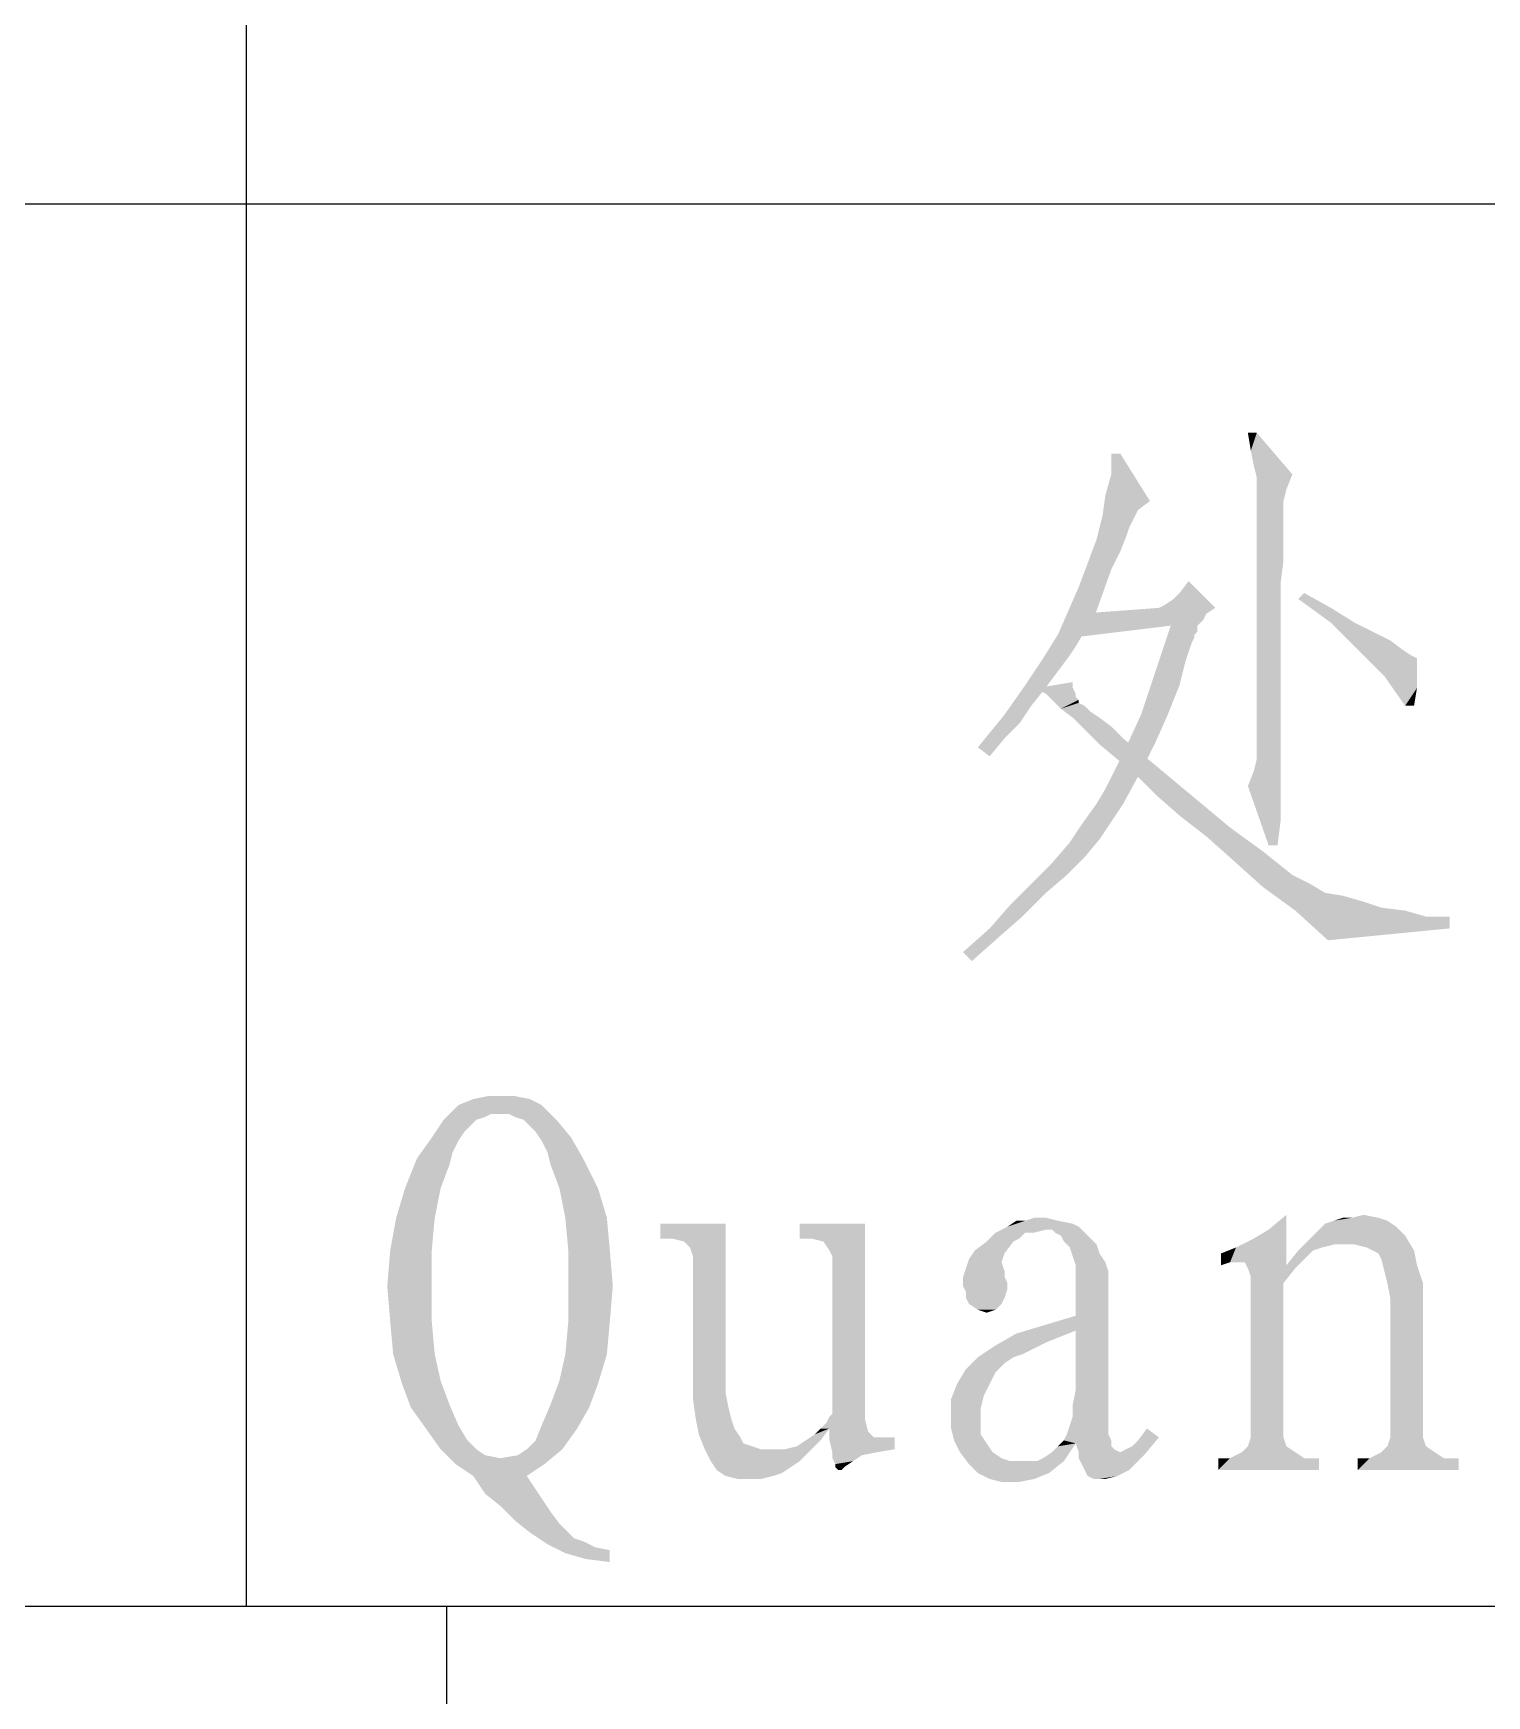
# Model space of a CAD drawing. Header units: millimetres. Extents: x 336 to 634, y 189 to 399.
# Drawn here: x 467.48 to 474.74, y 228.73 to 237.03 of the extents above; entities that cross this region are included whole.
import ezdxf

# ---------------------------------------------------------------- set-up
doc = ezdxf.new("R2010")
doc.units = ezdxf.units.MM

msp = doc.modelspace()

# ---------------------------------------------------------------- linework, layer by layer
at = {"color": 7, "linetype": 'Continuous'}
for p, q in [((468.54993, 229.17685), (468.54993, 255.17685)), ((448.54993, 236.17685), (628.54993, 236.17685)), ((448.54993, 229.17685), (628.54993, 229.17685)), ((469.54993, 194.17685), (469.54993, 229.17685))]:
    msp.add_line(p, q, dxfattribs=at)
for points in [[(473.5928, 235.0348), (473.56317, 234.94591), (473.54835, 235.0348)], [(473.57798, 234.87184), (473.56317, 234.94591), (473.5928, 235.0348)], [(473.57798, 234.87184), (473.5928, 235.0348), (473.77057, 234.8274)], [(472.83724, 234.72369), (472.86687, 234.8274), (472.91131, 234.9311)], [(472.83724, 234.72369), (472.91131, 234.9311), (473.05946, 234.69406)], [(472.91131, 234.9311), (472.86687, 234.8274), (472.86687, 234.9311)], [(473.77057, 234.8274), (473.5928, 234.81258), (473.57798, 234.87184)], [(473.5928, 234.78295), (473.5928, 234.81258), (473.77057, 234.8274)], [(473.5928, 234.75332), (473.5928, 234.78295), (473.77057, 234.8274)], [(473.5928, 234.75332), (473.77057, 234.8274), (473.74094, 234.75332)], [(473.05946, 234.69406), (472.82243, 234.61999), (472.83724, 234.72369)], [(473.05946, 234.69406), (473.0002, 234.64962), (472.82243, 234.61999)], [(473.74094, 234.75332), (473.5928, 234.70888), (473.5928, 234.75332)], [(473.5928, 234.70888), (473.74094, 234.75332), (473.72613, 234.69406)], [(473.72613, 234.69406), (473.5928, 234.64962), (473.5928, 234.70888)], [(473.72613, 234.69406), (473.72613, 234.67925), (473.5928, 234.64962)], [(472.97057, 234.59036), (472.7928, 234.50147), (472.82243, 234.61999)], [(472.82243, 234.61999), (473.0002, 234.64962), (472.97057, 234.59036)], [(473.5928, 234.64962), (473.72613, 234.67925), (473.72613, 234.6348)], [(473.72613, 234.6348), (473.5928, 234.57554), (473.5928, 234.64962)], [(473.5928, 234.57554), (473.72613, 234.6348), (473.72613, 234.57554)], [(472.97057, 234.59036), (472.95576, 234.56073), (472.7928, 234.50147)], [(472.95576, 234.56073), (472.94094, 234.51628), (472.7928, 234.50147)], [(473.72613, 234.57554), (473.72613, 234.48665), (473.5928, 234.47184)], [(473.72613, 234.57554), (473.5928, 234.47184), (473.5928, 234.57554)], [(472.91131, 234.44221), (472.70391, 234.26443), (472.7928, 234.50147)], [(472.91131, 234.44221), (472.86687, 234.35332), (472.70391, 234.26443)], [(472.7928, 234.50147), (472.94094, 234.51628), (472.91131, 234.44221)], [(473.5928, 234.47184), (473.72613, 234.48665), (473.72613, 234.39777)], [(473.72613, 234.39777), (473.5928, 234.36814), (473.5928, 234.47184)], [(472.70391, 234.26443), (472.86687, 234.35332), (472.7928, 234.14591)], [(473.5928, 234.36814), (473.72613, 234.39777), (473.71131, 234.27925)], [(473.71131, 234.27925), (473.5928, 234.2348), (473.5928, 234.36814)], [(473.20761, 234.2348), (473.25205, 234.29406), (473.38539, 234.16073)], [(473.5928, 234.2348), (473.71131, 234.27925), (473.71131, 234.1311)], [(472.7928, 234.14591), (472.6002, 234.0274), (472.70391, 234.26443)], [(473.38539, 234.16073), (473.13354, 234.17554), (473.17798, 234.20517)], [(473.38539, 234.16073), (473.17798, 234.20517), (473.20761, 234.2348)], [(473.71131, 234.1311), (473.5928, 234.08665), (473.5928, 234.2348)], [(473.8002, 234.20517), (473.82983, 234.2348), (473.96317, 234.16073)], [(473.96317, 234.16073), (473.96317, 234.08665), (473.8002, 234.20517)], [(472.6002, 234.0274), (472.7928, 234.14591), (472.68909, 233.96814)], [(473.34094, 234.1311), (473.32613, 234.10147), (472.67428, 234.01258)], [(473.34094, 234.1311), (472.67428, 234.01258), (472.70391, 234.1311)], [(473.38539, 234.16073), (472.70391, 234.1311), (473.10391, 234.16073)], [(472.70391, 234.1311), (473.38539, 234.16073), (473.34094, 234.1311)], [(473.38539, 234.16073), (473.10391, 234.16073), (473.13354, 234.17554)], [(473.5928, 234.08665), (473.71131, 234.1311), (473.71131, 233.98295)], [(473.96317, 234.08665), (473.96317, 234.16073), (474.08168, 234.08665)], [(472.68909, 233.96814), (472.52613, 233.90888), (472.6002, 234.0274)], [(473.32613, 234.10147), (473.16317, 234.07184), (472.67428, 234.01258)], [(473.2965, 234.07184), (473.2965, 234.05703), (473.08909, 233.84962)], [(473.2965, 234.07184), (473.08909, 233.84962), (473.16317, 234.07184)], [(473.2965, 234.05703), (473.2965, 234.04221), (473.08909, 233.84962)], [(473.2965, 234.04221), (473.28168, 234.0274), (473.08909, 233.84962)], [(473.28168, 234.0274), (473.28168, 234.01258), (473.08909, 233.84962)], [(473.16317, 234.07184), (473.32613, 234.10147), (473.2965, 234.07184)], [(473.71131, 233.98295), (473.5928, 233.93851), (473.5928, 234.08665)], [(474.08168, 234.08665), (474.0965, 233.95332), (473.96317, 234.08665)], [(474.08168, 234.08665), (474.17057, 234.04221), (474.0965, 233.95332)], [(474.17057, 234.04221), (474.25946, 233.99777), (474.0965, 233.95332)], [(472.68909, 233.96814), (472.65946, 233.92369), (472.52613, 233.90888)], [(473.28168, 234.01258), (473.26687, 233.98295), (473.08909, 233.84962)], [(473.26687, 233.98295), (473.25205, 233.93851), (473.08909, 233.84962)], [(473.25205, 233.93851), (473.23724, 233.89406), (473.08909, 233.84962)], [(473.5928, 233.93851), (473.71131, 233.98295), (473.71131, 233.81999)], [(473.71131, 233.81999), (473.5928, 233.80517), (473.5928, 233.93851)], [(474.0965, 233.95332), (474.25946, 233.99777), (474.31872, 233.95332)], [(474.31872, 233.95332), (474.22983, 233.81999), (474.0965, 233.95332)], [(474.31872, 233.95332), (474.36317, 233.92369), (474.22983, 233.81999)], [(472.61502, 233.86443), (472.43724, 233.77554), (472.52613, 233.90888)], [(472.61502, 233.86443), (472.57057, 233.80517), (472.43724, 233.77554)], [(472.52613, 233.90888), (472.65946, 233.92369), (472.61502, 233.86443)], [(473.08909, 233.84962), (473.23724, 233.89406), (473.22243, 233.8348)], [(474.36317, 233.92369), (474.3928, 233.90888), (474.22983, 233.81999)], [(474.3928, 233.90888), (474.3928, 233.89406), (474.22983, 233.81999)], [(474.3928, 233.89406), (474.3928, 233.87925), (474.22983, 233.81999)], [(474.3928, 233.87925), (474.3928, 233.8348), (474.22983, 233.81999)], [(472.52613, 233.74591), (472.33354, 233.6274), (472.43724, 233.77554)], [(472.43724, 233.77554), (472.57057, 233.80517), (472.52613, 233.74591)], [(472.4965, 233.76073), (472.67428, 233.79036), (472.67428, 233.76073)], [(473.22243, 233.8348), (473.01502, 233.6274), (473.08909, 233.84962)], [(473.22243, 233.8348), (473.20761, 233.77554), (473.01502, 233.6274)], [(473.01502, 233.6274), (473.20761, 233.77554), (473.14835, 233.6274)], [(473.5928, 233.70147), (473.5928, 233.80517), (473.71131, 233.81999)], [(473.5928, 233.70147), (473.71131, 233.81999), (473.71131, 233.68666)], [(474.22983, 233.81999), (474.3928, 233.8348), (474.3928, 233.76073)], [(474.3928, 233.76073), (474.33354, 233.67184), (474.22983, 233.81999)], [(472.52613, 233.74591), (472.46687, 233.67184), (472.33354, 233.6274)], [(472.67428, 233.76073), (472.51131, 233.74591), (472.4965, 233.76073)], [(472.54094, 233.7311), (472.51131, 233.74591), (472.67428, 233.76073)], [(472.54094, 233.7311), (472.67428, 233.76073), (472.68909, 233.7311)], [(472.68909, 233.7311), (472.57057, 233.70147), (472.54094, 233.7311)], [(472.68909, 233.7311), (472.68909, 233.71628), (472.57057, 233.70147)], [(472.57057, 233.70147), (472.68909, 233.71628), (472.70391, 233.70147)], [(472.70391, 233.70147), (472.61502, 233.65703), (472.57057, 233.70147)], [(472.70391, 233.70147), (472.70391, 233.68666), (472.61502, 233.65703)], [(473.71131, 233.68666), (473.5928, 233.59777), (473.5928, 233.70147)], [(474.33354, 233.67184), (474.3928, 233.76073), (474.37798, 233.67184)], [(472.40761, 233.58295), (472.2002, 233.46443), (472.33354, 233.6274)], [(472.33354, 233.6274), (472.46687, 233.67184), (472.40761, 233.58295)], [(472.70391, 233.68666), (472.73354, 233.67184), (472.61502, 233.65703)], [(472.61502, 233.65703), (472.73354, 233.67184), (472.76317, 233.64221)], [(472.76317, 233.64221), (472.67428, 233.61258), (472.61502, 233.65703)], [(472.67428, 233.61258), (472.76317, 233.64221), (472.80761, 233.61258)], [(472.80761, 233.61258), (472.73354, 233.55332), (472.67428, 233.61258)], [(472.80761, 233.61258), (472.86687, 233.56814), (472.73354, 233.55332)], [(473.14835, 233.6274), (473.08909, 233.49406), (472.92613, 233.4348)], [(473.14835, 233.6274), (472.92613, 233.4348), (473.01502, 233.6274)], [(473.5928, 233.59777), (473.71131, 233.68666), (473.71131, 233.56814)], [(472.40761, 233.58295), (472.33354, 233.50888), (472.2002, 233.46443)], [(472.73354, 233.55332), (472.86687, 233.56814), (472.92613, 233.50888)], [(472.92613, 233.50888), (472.80761, 233.47925), (472.73354, 233.55332)], [(473.71131, 233.56814), (473.5928, 233.52369), (473.5928, 233.59777)], [(473.5928, 233.46443), (473.5928, 233.52369), (473.71131, 233.56814)], [(473.5928, 233.46443), (473.71131, 233.56814), (473.71131, 233.46443)], [(472.2002, 233.46443), (472.33354, 233.50888), (472.25946, 233.41999)], [(472.80761, 233.47925), (472.92613, 233.50888), (473.01502, 233.4348)], [(473.01502, 233.4348), (472.8965, 233.40517), (472.80761, 233.47925)], [(472.92613, 233.4348), (473.08909, 233.49406), (473.01502, 233.34591)], [(473.71131, 233.46443), (473.5928, 233.41999), (473.5928, 233.46443)], [(473.5928, 233.40517), (473.5928, 233.41999), (473.71131, 233.46443)], [(473.5928, 233.40517), (473.71131, 233.46443), (473.71131, 233.39036)], [(473.01502, 233.34591), (472.83724, 233.25703), (472.92613, 233.4348)], [(472.8965, 233.40517), (473.01502, 233.4348), (473.10391, 233.36073)], [(473.10391, 233.36073), (472.98539, 233.3311), (472.8965, 233.40517)], [(473.08909, 233.2274), (472.98539, 233.3311), (473.10391, 233.36073)], [(473.08909, 233.2274), (473.10391, 233.36073), (473.28168, 233.21258)], [(473.71131, 233.39036), (473.57798, 233.34591), (473.5928, 233.40517)], [(473.57798, 233.34591), (473.71131, 233.39036), (473.71131, 233.3311)], [(472.7928, 233.18295), (472.83724, 233.25703), (473.01502, 233.34591)], [(472.7928, 233.18295), (473.01502, 233.34591), (472.92613, 233.18295)], [(473.71131, 233.3311), (473.54835, 233.27184), (473.57798, 233.34591)], [(473.71131, 233.3311), (473.71131, 233.28665), (473.54835, 233.27184)], [(473.54835, 233.27184), (473.71131, 233.28665), (473.71131, 233.27184)], [(473.28168, 233.21258), (473.20761, 233.12369), (473.08909, 233.2274)], [(473.20761, 233.12369), (473.28168, 233.21258), (473.45946, 233.06443)], [(473.71131, 233.27184), (473.65205, 232.97554), (473.54835, 233.27184)], [(473.71131, 233.27184), (473.71131, 233.24221), (473.65205, 232.97554)], [(473.71131, 233.24221), (473.71131, 233.18295), (473.65205, 232.97554)], [(472.92613, 233.18295), (472.86687, 233.09406), (472.71872, 233.07925)], [(472.92613, 233.18295), (472.71872, 233.07925), (472.7928, 233.18295)], [(473.45946, 233.06443), (473.34094, 233.01999), (473.20761, 233.12369)], [(473.71131, 233.18295), (473.71131, 233.09406), (473.65205, 232.97554)], [(472.80761, 233.00517), (472.65946, 232.99036), (472.71872, 233.07925)], [(472.71872, 233.07925), (472.86687, 233.09406), (472.80761, 233.00517)], [(473.34094, 233.01999), (473.45946, 233.06443), (473.62243, 232.94591)], [(473.65205, 232.97554), (473.71131, 233.09406), (473.6965, 232.97554)], [(472.73354, 232.91628), (472.57057, 232.88665), (472.65946, 232.99036)], [(472.65946, 232.99036), (472.80761, 233.00517), (472.73354, 232.91628)], [(473.62243, 232.94591), (473.47428, 232.90147), (473.34094, 233.01999)], [(473.47428, 232.90147), (473.62243, 232.94591), (473.77057, 232.8274)], [(472.64465, 232.8274), (472.46687, 232.78295), (472.57057, 232.88665)], [(472.57057, 232.88665), (472.73354, 232.91628), (472.64465, 232.8274)], [(473.77057, 232.8274), (473.62243, 232.76814), (473.47428, 232.90147)], [(472.54094, 232.73851), (472.36317, 232.67925), (472.46687, 232.78295)], [(472.46687, 232.78295), (472.64465, 232.8274), (472.54094, 232.73851)], [(473.77057, 232.8274), (473.85946, 232.78295), (473.62243, 232.76814)], [(473.62243, 232.76814), (473.85946, 232.78295), (473.93354, 232.73851)], [(472.36317, 232.67925), (472.54094, 232.73851), (472.42243, 232.61999)], [(473.93354, 232.73851), (473.78539, 232.64962), (473.62243, 232.76814)], [(473.93354, 232.73851), (474.02243, 232.72369), (473.78539, 232.64962)], [(474.02243, 232.72369), (474.12613, 232.69406), (473.78539, 232.64962)], [(474.12613, 232.69406), (474.21502, 232.66443), (473.78539, 232.64962)], [(472.42243, 232.61999), (472.25946, 232.56073), (472.36317, 232.67925)], [(472.25946, 232.56073), (472.42243, 232.61999), (472.30391, 232.51628)], [(473.78539, 232.64962), (474.21502, 232.66443), (474.33354, 232.64962)], [(474.33354, 232.64962), (473.94835, 232.50147), (473.78539, 232.64962)], [(474.33354, 232.64962), (474.43724, 232.61999), (473.94835, 232.50147)], [(474.55576, 232.61999), (474.55576, 232.56073), (473.94835, 232.50147)], [(474.43724, 232.61999), (474.55576, 232.61999), (473.94835, 232.50147)], [(472.30391, 232.51628), (472.12613, 232.44221), (472.25946, 232.56073)], [(472.12613, 232.44221), (472.30391, 232.51628), (472.17057, 232.39777)], [(469.96317, 231.70888), (469.60761, 231.67925), (469.68168, 231.70888)], [(469.60761, 231.67925), (469.96317, 231.70888), (470.02243, 231.67925)], [(469.81502, 231.72369), (469.88909, 231.72369), (469.68168, 231.70888)], [(469.81502, 231.72369), (469.68168, 231.70888), (469.75576, 231.72369)], [(469.68168, 231.70888), (469.88909, 231.72369), (469.96317, 231.70888)], [(470.02243, 231.67925), (469.77057, 231.6348), (469.53354, 231.60517)], [(470.02243, 231.67925), (469.53354, 231.60517), (469.60761, 231.67925)], [(469.77057, 231.6348), (469.74094, 231.61999), (469.53354, 231.60517)], [(469.53354, 231.60517), (469.74094, 231.61999), (469.6965, 231.60517)], [(469.81502, 231.6348), (469.77057, 231.6348), (470.02243, 231.67925)], [(469.85946, 231.6348), (469.81502, 231.6348), (470.02243, 231.67925)], [(469.88909, 231.61999), (469.85946, 231.6348), (470.02243, 231.67925)], [(469.93354, 231.60517), (469.88909, 231.61999), (470.02243, 231.67925)], [(469.93354, 231.60517), (470.02243, 231.67925), (470.0965, 231.60517)], [(469.6965, 231.60517), (469.66687, 231.57554), (469.47428, 231.51628)], [(469.6965, 231.60517), (469.47428, 231.51628), (469.53354, 231.60517)], [(469.66687, 231.57554), (469.63724, 231.54591), (469.47428, 231.51628)], [(469.47428, 231.51628), (469.63724, 231.54591), (469.60761, 231.50147)], [(470.0965, 231.60517), (469.96317, 231.57554), (469.93354, 231.60517)], [(469.9928, 231.54591), (469.96317, 231.57554), (470.0965, 231.60517)], [(469.9928, 231.54591), (470.0965, 231.60517), (470.17057, 231.51628)], [(470.17057, 231.51628), (470.02243, 231.50147), (469.9928, 231.54591)], [(469.60761, 231.50147), (469.4002, 231.41258), (469.47428, 231.51628)], [(469.60761, 231.50147), (469.57798, 231.44221), (469.4002, 231.41258)], [(470.05205, 231.44221), (470.02243, 231.50147), (470.17057, 231.51628)], [(470.05205, 231.44221), (470.17057, 231.51628), (470.22983, 231.41258)], [(469.56317, 231.38295), (469.34094, 231.26443), (469.4002, 231.41258)], [(469.34094, 231.26443), (469.56317, 231.38295), (469.51872, 231.26443)], [(469.4002, 231.41258), (469.57798, 231.44221), (469.56317, 231.38295)], [(470.22983, 231.41258), (470.06687, 231.38295), (470.05205, 231.44221)], [(470.11131, 231.26443), (470.06687, 231.38295), (470.22983, 231.41258)], [(470.11131, 231.26443), (470.22983, 231.41258), (470.30391, 231.26443)], [(469.51872, 231.26443), (469.2965, 231.11629), (469.34094, 231.26443)], [(469.2965, 231.11629), (469.51872, 231.26443), (469.48909, 231.11629)], [(470.30391, 231.26443), (470.14094, 231.11629), (470.11131, 231.26443)], [(470.14094, 231.11629), (470.30391, 231.26443), (470.34835, 231.11629)], [(469.48909, 231.11629), (469.26687, 230.95332), (469.2965, 231.11629)], [(469.26687, 230.95332), (469.48909, 231.11629), (469.47428, 230.95332)], [(470.34835, 231.11629), (470.15576, 230.95332), (470.14094, 231.11629)], [(470.15576, 230.95332), (470.34835, 231.11629), (470.36317, 230.95332)], [(472.54094, 231.11628), (472.43724, 231.10147), (472.48168, 231.11628)], [(472.43724, 231.10147), (472.54094, 231.11628), (472.6002, 231.10147)], [(473.45946, 230.89406), (473.65205, 231.05703), (473.74094, 231.1311)], [(473.51872, 230.89406), (473.45946, 230.89406), (473.74094, 231.1311)], [(473.53354, 230.89406), (473.51872, 230.89406), (473.74094, 231.1311)], [(473.53354, 230.89406), (473.74094, 231.1311), (473.74094, 230.87925)], [(474.06687, 231.11628), (474.2002, 231.11628), (473.97798, 231.10147)], [(474.06687, 231.11628), (473.97798, 231.10147), (474.02243, 231.11628)], [(473.97798, 231.10147), (474.2002, 231.11628), (474.24465, 231.10147)], [(474.06687, 231.11628), (474.12613, 231.1311), (474.2002, 231.11628)], [(470.94094, 231.08666), (470.61502, 231.01258), (470.61502, 231.08666)], [(470.67428, 231.01258), (470.61502, 231.01258), (470.94094, 231.08666)], [(470.73354, 230.99777), (470.67428, 231.01258), (470.94094, 231.08666)], [(470.76317, 230.96814), (470.73354, 230.99777), (470.94094, 231.08666)], [(470.77798, 230.92369), (470.76317, 230.96814), (470.94094, 231.08666)], [(470.77798, 230.92369), (470.94094, 231.08666), (470.94094, 230.24221)], [(471.63724, 231.08666), (471.31131, 231.01258), (471.31131, 231.08666)], [(471.37057, 231.01258), (471.31131, 231.01258), (471.63724, 231.08666)], [(471.42983, 230.99777), (471.37057, 231.01258), (471.63724, 231.08666)], [(471.45946, 230.95332), (471.42983, 230.99777), (471.63724, 231.08666)], [(471.47428, 230.92369), (471.45946, 230.95332), (471.63724, 231.08666)], [(471.47428, 230.7311), (471.47428, 230.92369), (471.63724, 231.08666)], [(471.47428, 230.58295), (471.47428, 230.7311), (471.63724, 231.08666)], [(471.47428, 230.44962), (471.47428, 230.58295), (471.63724, 231.08666)], [(471.47428, 230.3311), (471.47428, 230.44962), (471.63724, 231.08666)], [(471.47428, 230.24221), (471.47428, 230.3311), (471.63724, 231.08666)], [(471.47428, 230.18295), (471.47428, 230.24221), (471.63724, 231.08666)], [(471.47428, 230.18295), (471.63724, 231.08666), (471.63724, 230.18295)], [(472.43724, 231.04221), (472.40761, 231.01258), (472.24465, 230.99777)], [(472.43724, 231.04221), (472.24465, 230.99777), (472.28909, 231.04221)], [(472.70391, 231.07184), (472.54094, 231.05703), (472.28909, 231.04221)], [(472.70391, 231.07184), (472.28909, 231.04221), (472.34835, 231.07184)], [(472.43724, 231.04221), (472.28909, 231.04221), (472.54094, 231.05703)], [(472.6002, 231.10147), (472.67428, 231.08665), (472.34835, 231.07184)], [(472.43724, 231.10147), (472.6002, 231.10147), (472.34835, 231.07184)], [(472.43724, 231.10147), (472.34835, 231.07184), (472.3928, 231.10147)], [(472.34835, 231.07184), (472.67428, 231.08665), (472.70391, 231.07184)], [(472.43724, 231.04221), (472.54094, 231.05703), (472.48168, 231.04221)], [(472.57057, 231.05703), (472.54094, 231.05703), (472.70391, 231.07184)], [(472.58539, 231.04221), (472.57057, 231.05703), (472.70391, 231.07184)], [(472.58539, 231.04221), (472.70391, 231.07184), (472.73354, 231.04221)], [(472.73354, 231.04221), (472.61502, 231.0274), (472.58539, 231.04221)], [(472.61502, 231.0274), (472.73354, 231.04221), (472.76317, 231.01258)], [(473.45946, 230.89406), (473.57798, 231.01258), (473.65205, 231.05703)], [(474.33354, 231.0274), (473.85946, 231.01258), (473.90391, 231.05703)], [(474.28909, 231.07184), (473.90391, 231.05703), (473.93354, 231.08665)], [(473.90391, 231.05703), (474.28909, 231.07184), (474.33354, 231.0274)], [(474.24465, 231.10147), (473.93354, 231.08665), (473.97798, 231.10147)], [(473.93354, 231.08665), (474.24465, 231.10147), (474.28909, 231.07184)], [(469.47428, 230.95332), (469.25205, 230.77554), (469.26687, 230.95332)], [(469.25205, 230.77554), (469.47428, 230.95332), (469.47428, 230.77554)], [(470.36317, 230.95332), (470.15576, 230.77554), (470.15576, 230.95332)], [(470.15576, 230.77554), (470.36317, 230.95332), (470.37798, 230.77554)], [(472.33354, 230.93851), (472.15576, 230.90888), (472.18539, 230.95332)], [(472.37798, 230.99777), (472.18539, 230.95332), (472.24465, 230.99777)], [(472.18539, 230.95332), (472.37798, 230.99777), (472.33354, 230.93851)], [(472.24465, 230.99777), (472.40761, 231.01258), (472.37798, 230.99777)], [(472.76317, 231.01258), (472.62983, 230.99777), (472.61502, 231.0274)], [(472.62983, 230.99777), (472.76317, 231.01258), (472.7928, 230.98295)], [(472.7928, 230.98295), (472.65946, 230.96814), (472.62983, 230.99777)], [(472.65946, 230.96814), (472.7928, 230.98295), (472.80761, 230.93851)], [(472.80761, 230.93851), (472.67428, 230.92369), (472.65946, 230.96814)], [(473.45946, 230.89406), (473.41502, 230.93851), (473.48909, 230.96814)], [(473.45946, 230.89406), (473.48909, 230.96814), (473.57798, 231.01258)], [(473.87428, 230.95332), (473.84465, 230.92369), (473.74094, 230.87925)], [(473.87428, 230.95332), (473.74094, 230.87925), (473.8002, 230.95332)], [(473.97798, 230.98295), (473.8002, 230.95332), (473.85946, 231.01258)], [(473.97798, 230.98295), (473.91872, 230.96814), (473.8002, 230.95332)], [(473.8002, 230.95332), (473.91872, 230.96814), (473.87428, 230.95332)], [(473.97798, 230.98295), (473.85946, 231.01258), (474.33354, 231.0274)], [(474.03724, 230.98295), (473.97798, 230.98295), (474.33354, 231.0274)], [(474.08168, 230.98295), (474.03724, 230.98295), (474.33354, 231.0274)], [(474.14094, 230.96814), (474.08168, 230.98295), (474.33354, 231.0274)], [(474.17057, 230.95332), (474.14094, 230.96814), (474.33354, 231.0274)], [(474.17057, 230.95332), (474.33354, 231.0274), (474.37798, 230.95332)], [(474.37798, 230.95332), (474.2002, 230.93851), (474.17057, 230.95332)], [(474.21502, 230.90888), (474.2002, 230.93851), (474.37798, 230.95332)], [(474.21502, 230.90888), (474.37798, 230.95332), (474.3928, 230.87925)], [(470.94094, 230.24221), (470.77798, 230.21258), (470.77798, 230.92369)], [(472.31872, 230.89406), (472.14094, 230.86443), (472.15576, 230.90888)], [(472.14094, 230.86443), (472.31872, 230.89406), (472.33354, 230.84962)], [(472.15576, 230.90888), (472.33354, 230.93851), (472.31872, 230.89406)], [(472.67428, 230.92369), (472.80761, 230.93851), (472.83724, 230.89406)], [(472.83724, 230.89406), (472.68909, 230.87925), (472.67428, 230.92369)], [(472.68909, 230.87925), (472.83724, 230.89406), (472.85205, 230.84962)], [(472.85205, 230.84962), (472.68909, 230.81999), (472.68909, 230.87925)], [(473.45946, 230.89406), (473.41502, 230.87925), (473.41502, 230.93851)], [(473.74094, 230.87925), (473.54835, 230.86443), (473.53354, 230.89406)], [(473.78539, 230.86443), (473.54835, 230.86443), (473.74094, 230.87925)], [(473.74094, 230.87925), (473.84465, 230.92369), (473.78539, 230.86443)], [(474.3928, 230.87925), (474.22983, 230.84962), (474.21502, 230.90888)], [(474.24465, 230.79036), (474.22983, 230.84962), (474.3928, 230.87925)], [(474.24465, 230.79036), (474.3928, 230.87925), (474.42243, 230.79036)], [(472.33354, 230.84962), (472.12613, 230.81999), (472.14094, 230.86443)], [(472.12613, 230.81999), (472.33354, 230.84962), (472.33354, 230.81999)], [(472.33354, 230.81999), (472.34835, 230.79036), (472.12613, 230.77554)], [(472.33354, 230.81999), (472.12613, 230.77554), (472.12613, 230.81999)], [(472.12613, 230.77554), (472.34835, 230.79036), (472.34835, 230.76073)], [(472.67428, 230.18295), (472.68909, 230.25703), (472.85205, 230.79036)], [(472.67428, 230.12369), (472.67428, 230.18295), (472.85205, 230.79036)], [(472.67428, 230.12369), (472.85205, 230.79036), (472.85205, 230.0348)], [(472.68909, 230.81999), (472.85205, 230.84962), (472.85205, 230.79036)], [(472.85205, 230.79036), (472.68909, 230.6274), (472.68909, 230.81999)], [(472.68909, 230.55332), (472.68909, 230.6274), (472.85205, 230.79036)], [(472.68909, 230.4348), (472.68909, 230.55332), (472.85205, 230.79036)], [(472.68909, 230.34591), (472.68909, 230.4348), (472.85205, 230.79036)], [(472.68909, 230.25703), (472.68909, 230.34591), (472.85205, 230.79036)], [(473.78539, 230.86443), (473.56317, 230.81999), (473.54835, 230.86443)], [(473.56317, 230.81999), (473.78539, 230.86443), (473.72613, 230.79036)], [(473.72613, 230.79036), (473.56317, 230.76073), (473.56317, 230.81999)], [(473.56317, 230.01999), (473.56317, 230.76073), (473.72613, 230.79036)], [(473.56317, 230.01999), (473.72613, 230.79036), (473.72613, 230.01999)], [(474.42243, 230.79036), (474.25946, 230.71628), (474.24465, 230.79036)], [(474.25946, 230.71628), (474.42243, 230.79036), (474.42243, 230.67184)], [(469.47428, 230.77554), (469.26687, 230.59777), (469.25205, 230.77554)], [(469.26687, 230.59777), (469.47428, 230.77554), (469.47428, 230.59777)], [(470.37798, 230.77554), (470.15576, 230.59777), (470.15576, 230.77554)], [(470.15576, 230.59777), (470.37798, 230.77554), (470.36317, 230.59777)], [(472.34835, 230.76073), (472.14094, 230.74591), (472.12613, 230.77554)], [(472.14094, 230.71628), (472.14094, 230.74591), (472.34835, 230.76073)], [(472.14094, 230.71628), (472.34835, 230.76073), (472.33354, 230.71628)], [(472.33354, 230.71628), (472.15576, 230.68665), (472.14094, 230.71628)], [(472.15576, 230.68665), (472.33354, 230.71628), (472.31872, 230.68665)], [(474.42243, 230.67184), (474.25946, 230.01999), (474.25946, 230.71628)], [(472.31872, 230.68665), (472.2002, 230.65702), (472.15576, 230.68665)], [(472.2002, 230.65702), (472.31872, 230.68665), (472.28909, 230.65702)], [(472.28909, 230.65702), (472.24465, 230.64221), (472.2002, 230.65702)], [(472.68909, 230.55332), (472.54094, 230.58295), (472.68909, 230.6274)], [(474.25946, 230.01999), (474.42243, 230.67184), (474.42243, 230.01999)], [(469.47428, 230.59777), (469.28168, 230.4348), (469.26687, 230.59777)], [(469.28168, 230.4348), (469.47428, 230.59777), (469.48909, 230.4348)], [(470.36317, 230.59777), (470.14094, 230.4348), (470.15576, 230.59777)], [(470.14094, 230.4348), (470.36317, 230.59777), (470.34835, 230.4348)], [(472.61502, 230.52369), (472.28909, 230.47925), (472.3928, 230.53851)], [(472.68909, 230.55332), (472.3928, 230.53851), (472.54094, 230.58295)], [(472.3928, 230.53851), (472.68909, 230.55332), (472.61502, 230.52369)], [(472.48168, 230.46443), (472.2002, 230.41999), (472.28909, 230.47925)], [(472.48168, 230.46443), (472.42243, 230.4348), (472.2002, 230.41999)], [(472.61502, 230.52369), (472.54094, 230.49406), (472.28909, 230.47925)], [(472.28909, 230.47925), (472.54094, 230.49406), (472.48168, 230.46443)], [(469.48909, 230.4348), (469.32613, 230.28666), (469.28168, 230.4348)], [(469.48909, 230.4348), (469.51872, 230.30147), (469.32613, 230.28666)], [(470.34835, 230.4348), (470.11131, 230.30147), (470.14094, 230.4348)], [(470.11131, 230.30147), (470.34835, 230.4348), (470.30391, 230.28666)], [(472.37798, 230.41999), (472.33354, 230.39036), (472.14094, 230.36073)], [(472.37798, 230.41999), (472.14094, 230.36073), (472.2002, 230.41999)], [(472.14094, 230.36073), (472.33354, 230.39036), (472.30391, 230.36073)], [(472.2002, 230.41999), (472.42243, 230.4348), (472.37798, 230.41999)], [(469.32613, 230.28666), (469.51872, 230.30147), (469.56317, 230.18295)], [(469.56317, 230.18295), (469.37057, 230.16814), (469.32613, 230.28666)], [(470.30391, 230.28666), (470.06687, 230.18295), (470.11131, 230.30147)], [(470.06687, 230.18295), (470.30391, 230.28666), (470.25946, 230.16814)], [(472.25946, 230.28665), (472.22983, 230.2274), (472.06687, 230.21258)], [(472.25946, 230.28665), (472.06687, 230.21258), (472.0965, 230.28665)], [(472.30391, 230.36073), (472.28909, 230.34591), (472.0965, 230.28665)], [(472.30391, 230.36073), (472.0965, 230.28665), (472.14094, 230.36073)], [(472.0965, 230.28665), (472.28909, 230.34591), (472.25946, 230.28665)], [(470.77798, 230.21258), (470.94094, 230.24221), (470.95576, 230.16814)], [(470.95576, 230.16814), (470.7928, 230.10888), (470.77798, 230.21258)], [(472.06687, 230.21258), (472.22983, 230.2274), (472.21502, 230.16814)], [(472.21502, 230.16814), (472.06687, 230.13851), (472.06687, 230.21258)], [(469.37057, 230.16814), (469.56317, 230.18295), (469.60761, 230.07925)], [(469.60761, 230.07925), (469.44465, 230.06443), (469.37057, 230.16814)], [(470.25946, 230.16814), (470.02243, 230.07925), (470.06687, 230.18295)], [(470.02243, 230.07925), (470.25946, 230.16814), (470.2002, 230.06443)], [(470.7928, 230.10888), (470.95576, 230.16814), (470.97057, 230.10888)], [(471.63724, 230.10888), (471.44465, 230.09406), (471.45946, 230.12369)], [(471.45946, 230.12369), (471.47428, 230.13851), (471.63724, 230.18295)], [(471.45946, 230.12369), (471.63724, 230.18295), (471.63724, 230.10888)], [(471.63724, 230.18295), (471.47428, 230.13851), (471.47428, 230.18295)], [(472.06687, 230.13851), (472.21502, 230.16814), (472.21502, 230.09406)], [(472.21502, 230.09406), (472.06687, 230.06443), (472.06687, 230.13851)], [(472.64465, 230.0348), (472.65946, 230.07925), (472.67428, 230.12369)], [(472.85205, 230.0348), (472.64465, 230.0348), (472.67428, 230.12369)], [(469.44465, 230.06443), (469.60761, 230.07925), (469.65205, 230.00517)], [(469.65205, 230.00517), (469.51872, 229.96073), (469.44465, 230.06443)], [(469.94835, 229.96073), (469.9928, 230.00517), (470.2002, 230.06443)], [(469.94835, 229.96073), (470.2002, 230.06443), (470.12613, 229.96073)], [(470.2002, 230.06443), (469.9928, 230.00517), (470.02243, 230.07925)], [(470.97057, 230.10888), (470.80761, 230.0348), (470.7928, 230.10888)], [(470.97057, 230.10888), (470.98539, 230.06443), (470.80761, 230.0348)], [(470.80761, 230.0348), (470.98539, 230.06443), (471.01502, 230.01999)], [(471.34094, 230.00517), (471.38539, 230.0348), (471.45946, 230.06443)], [(471.34094, 230.00517), (471.45946, 230.06443), (471.41502, 230.00517)], [(471.45946, 230.06443), (471.38539, 230.0348), (471.41502, 230.06443)], [(471.41502, 230.06443), (471.44465, 230.09406), (471.63724, 230.10888)], [(471.45946, 230.06443), (471.41502, 230.06443), (471.63724, 230.10888)], [(471.45946, 230.06443), (471.63724, 230.10888), (471.65205, 230.04962)], [(471.65205, 230.04962), (471.45946, 230.00517), (471.45946, 230.06443)], [(471.65205, 230.04962), (471.68168, 230.01999), (471.45946, 230.00517)], [(472.06687, 230.06443), (472.21502, 230.09406), (472.21502, 230.0348)], [(472.21502, 230.0348), (472.08168, 230.00517), (472.06687, 230.06443)], [(473.10391, 230.01999), (473.0002, 230.00517), (473.04465, 230.06443)], [(469.51872, 229.96073), (469.65205, 230.00517), (469.6965, 229.96073)], [(469.6965, 229.96073), (469.5928, 229.88665), (469.51872, 229.96073)], [(469.6965, 229.96073), (469.74094, 229.9311), (469.5928, 229.88665)], [(469.81502, 229.91628), (469.90391, 229.9311), (470.12613, 229.96073)], [(469.81502, 229.91628), (470.12613, 229.96073), (470.03724, 229.88665)], [(470.12613, 229.96073), (469.90391, 229.9311), (469.94835, 229.96073)], [(471.01502, 230.01999), (470.83724, 229.96073), (470.80761, 230.0348)], [(471.01502, 230.01999), (471.02983, 229.99036), (470.83724, 229.96073)], [(471.02983, 229.99036), (471.07428, 229.97554), (470.83724, 229.96073)], [(470.83724, 229.96073), (471.07428, 229.97554), (471.11872, 229.96073)], [(471.11872, 229.96073), (470.86687, 229.90147), (470.83724, 229.96073)], [(471.23724, 229.96073), (471.35576, 229.94591), (470.86687, 229.90147)], [(471.17798, 229.96073), (471.23724, 229.96073), (470.86687, 229.90147)], [(471.11872, 229.96073), (471.17798, 229.96073), (470.86687, 229.90147)], [(471.23724, 229.96073), (471.2965, 229.97554), (471.41502, 230.00517)], [(471.23724, 229.96073), (471.41502, 230.00517), (471.35576, 229.94591)], [(471.41502, 230.00517), (471.2965, 229.97554), (471.34094, 230.00517)], [(471.75576, 230.01999), (471.78539, 230.01999), (471.45946, 230.00517)], [(471.71131, 230.01999), (471.75576, 230.01999), (471.45946, 230.00517)], [(471.68168, 230.01999), (471.71131, 230.01999), (471.45946, 230.00517)], [(471.45946, 230.00517), (471.78539, 230.01999), (471.78539, 229.96073)], [(471.78539, 229.96073), (471.47428, 229.94591), (471.45946, 230.00517)], [(471.47428, 229.94591), (471.78539, 229.96073), (471.6965, 229.94591)], [(472.08168, 230.00517), (472.21502, 230.0348), (472.24465, 229.99036)], [(472.24465, 229.99036), (472.11131, 229.94591), (472.08168, 230.00517)], [(472.11131, 229.94591), (472.24465, 229.99036), (472.27428, 229.94591)], [(472.4965, 229.90147), (472.52613, 229.91628), (472.68909, 229.99036)], [(472.4965, 229.90147), (472.68909, 229.99036), (472.62983, 229.90147)], [(472.52613, 229.91628), (472.57057, 229.94591), (472.68909, 229.99036)], [(472.57057, 229.94591), (472.6002, 229.97554), (472.68909, 229.99036)], [(472.68909, 229.99036), (472.6002, 229.97554), (472.62983, 230.00517)], [(472.85205, 230.0348), (472.62983, 230.00517), (472.64465, 230.0348)], [(472.62983, 230.00517), (472.85205, 230.0348), (472.86687, 230.00517)], [(472.62983, 230.00517), (472.86687, 230.00517), (472.68909, 229.99036)], [(472.68909, 229.99036), (472.86687, 230.00517), (472.86687, 229.97554)], [(472.86687, 229.97554), (472.70391, 229.94591), (472.68909, 229.99036)], [(472.86687, 229.97554), (472.88168, 229.96073), (472.70391, 229.94591)], [(472.70391, 229.94591), (472.88168, 229.96073), (472.91131, 229.94591)], [(472.91131, 229.94591), (472.94094, 229.96073), (473.10391, 230.01999)], [(472.91131, 229.94591), (473.10391, 230.01999), (473.02983, 229.9311)], [(472.94094, 229.96073), (472.97057, 229.97554), (473.10391, 230.01999)], [(472.97057, 229.97554), (473.0002, 230.00517), (473.10391, 230.01999)], [(473.74094, 229.97554), (473.51872, 229.94591), (473.54835, 229.97554)], [(473.51872, 229.94591), (473.74094, 229.97554), (473.78539, 229.94591)], [(473.72613, 230.01999), (473.54835, 229.97554), (473.56317, 230.01999)], [(473.54835, 229.97554), (473.72613, 230.01999), (473.74094, 229.97554)], [(474.43724, 229.97554), (474.21502, 229.94591), (474.24465, 229.97554)], [(474.21502, 229.94591), (474.43724, 229.97554), (474.48168, 229.94591)], [(474.42243, 230.01999), (474.24465, 229.97554), (474.25946, 230.01999)], [(474.24465, 229.97554), (474.42243, 230.01999), (474.43724, 229.97554)], [(469.74094, 229.9311), (469.81502, 229.91628), (469.5928, 229.88665)], [(470.03724, 229.88665), (469.5928, 229.88665), (469.81502, 229.91628)], [(470.03724, 229.88665), (469.68168, 229.8274), (469.5928, 229.88665)], [(469.68168, 229.8274), (470.03724, 229.88665), (469.94835, 229.8274)], [(470.86687, 229.90147), (471.35576, 229.94591), (471.31131, 229.90147)], [(471.31131, 229.90147), (470.8965, 229.85702), (470.86687, 229.90147)], [(471.31131, 229.90147), (471.26687, 229.87184), (470.8965, 229.85702)], [(470.8965, 229.85702), (471.26687, 229.87184), (471.22243, 229.84221)], [(471.6965, 229.94591), (471.62243, 229.9311), (471.47428, 229.91628)], [(471.6965, 229.94591), (471.47428, 229.91628), (471.47428, 229.94591)], [(471.47428, 229.91628), (471.62243, 229.9311), (471.57798, 229.90147)], [(471.57798, 229.90147), (471.48909, 229.88665), (471.47428, 229.91628)], [(471.48909, 229.87184), (471.48909, 229.88665), (471.57798, 229.90147)], [(471.48909, 229.87184), (471.57798, 229.90147), (471.53354, 229.87184)], [(471.53354, 229.87184), (471.50391, 229.85702), (471.48909, 229.87184)], [(471.50391, 229.85702), (471.53354, 229.87184), (471.51872, 229.85702)], [(472.27428, 229.94591), (472.15576, 229.88666), (472.11131, 229.94591)], [(472.27428, 229.94591), (472.31872, 229.91628), (472.15576, 229.88666)], [(472.31872, 229.91628), (472.36317, 229.90147), (472.15576, 229.88666)], [(472.4965, 229.90147), (472.62983, 229.90147), (472.15576, 229.88666)], [(472.45205, 229.90147), (472.4965, 229.90147), (472.15576, 229.88666)], [(472.40761, 229.90147), (472.45205, 229.90147), (472.15576, 229.88666)], [(472.36317, 229.90147), (472.40761, 229.90147), (472.15576, 229.88666)], [(472.2002, 229.84221), (472.15576, 229.88666), (472.62983, 229.90147)], [(472.2002, 229.84221), (472.62983, 229.90147), (472.55576, 229.84221)], [(472.91131, 229.94591), (473.02983, 229.9311), (472.70391, 229.91628)], [(472.91131, 229.94591), (472.70391, 229.91628), (472.70391, 229.94591)], [(472.71872, 229.88666), (472.70391, 229.91628), (473.02983, 229.9311)], [(472.73354, 229.85703), (472.71872, 229.88666), (473.02983, 229.9311)], [(472.73354, 229.85703), (473.02983, 229.9311), (472.95576, 229.85703)], [(473.82983, 229.91628), (473.90391, 229.91628), (473.4002, 229.85702)], [(473.45946, 229.91628), (473.82983, 229.91628), (473.4002, 229.85702)], [(473.45946, 229.91628), (473.4002, 229.85702), (473.4002, 229.91628)], [(473.4002, 229.85702), (473.90391, 229.91628), (473.90391, 229.85702)], [(473.78539, 229.94591), (473.45946, 229.91628), (473.51872, 229.94591)], [(473.45946, 229.91628), (473.78539, 229.94591), (473.82983, 229.91628)], [(474.52613, 229.91628), (474.6002, 229.91628), (474.0965, 229.85702)], [(474.15576, 229.91628), (474.52613, 229.91628), (474.0965, 229.85702)], [(474.15576, 229.91628), (474.0965, 229.85702), (474.0965, 229.91628)], [(474.0965, 229.85702), (474.6002, 229.91628), (474.6002, 229.85702)], [(474.48168, 229.94591), (474.15576, 229.91628), (474.21502, 229.94591)], [(474.15576, 229.91628), (474.48168, 229.94591), (474.52613, 229.91628)], [(469.94835, 229.8274), (469.74094, 229.73851), (469.68168, 229.8274)], [(469.74094, 229.73851), (469.94835, 229.8274), (470.00761, 229.73851)], [(471.22243, 229.84221), (470.94094, 229.8274), (470.8965, 229.85702)], [(470.94094, 229.8274), (471.22243, 229.84221), (471.17798, 229.8274)], [(471.17798, 229.8274), (471.0002, 229.81258), (470.94094, 229.8274)], [(471.05946, 229.81258), (471.0002, 229.81258), (471.17798, 229.8274)], [(471.05946, 229.81258), (471.17798, 229.8274), (471.11872, 229.81258)], [(472.55576, 229.84221), (472.25946, 229.81258), (472.2002, 229.84221)], [(472.25946, 229.81258), (472.55576, 229.84221), (472.48168, 229.81258)], [(472.48168, 229.81258), (472.31872, 229.79777), (472.25946, 229.81258)], [(472.31872, 229.79777), (472.48168, 229.81258), (472.40761, 229.79777)], [(472.95576, 229.85703), (472.74835, 229.8274), (472.73354, 229.85703)], [(472.74835, 229.8274), (472.95576, 229.85703), (472.8965, 229.8274)], [(472.8965, 229.8274), (472.77798, 229.81258), (472.74835, 229.8274)], [(472.80761, 229.81258), (472.77798, 229.81258), (472.8965, 229.8274)], [(472.80761, 229.81258), (472.8965, 229.8274), (472.83724, 229.81258)], [(470.00761, 229.73851), (469.81502, 229.67925), (469.74094, 229.73851)], [(469.81502, 229.67925), (470.00761, 229.73851), (470.06687, 229.64962)], [(470.06687, 229.64962), (469.88909, 229.60517), (469.81502, 229.67925)], [(469.88909, 229.60517), (470.06687, 229.64962), (470.11131, 229.59036)], [(470.11131, 229.59036), (469.96317, 229.54591), (469.88909, 229.60517)], [(469.96317, 229.54591), (470.11131, 229.59036), (470.15576, 229.54591)], [(470.15576, 229.54591), (470.05205, 229.48665), (469.96317, 229.54591)], [(470.15576, 229.54591), (470.18539, 229.51628), (470.05205, 229.48665)], [(470.18539, 229.51628), (470.22983, 229.50147), (470.05205, 229.48665)], [(470.05205, 229.48665), (470.22983, 229.50147), (470.28909, 229.47184)], [(470.28909, 229.47184), (470.14094, 229.44221), (470.05205, 229.48665)], [(470.28909, 229.47184), (470.36317, 229.45703), (470.14094, 229.44221)], [(470.24465, 229.41258), (470.14094, 229.44221), (470.36317, 229.45703)], [(470.24465, 229.41258), (470.36317, 229.45703), (470.36317, 229.39777)]]:
    msp.add_solid(points, dxfattribs=at)

doc.saveas('drawing.dxf')
